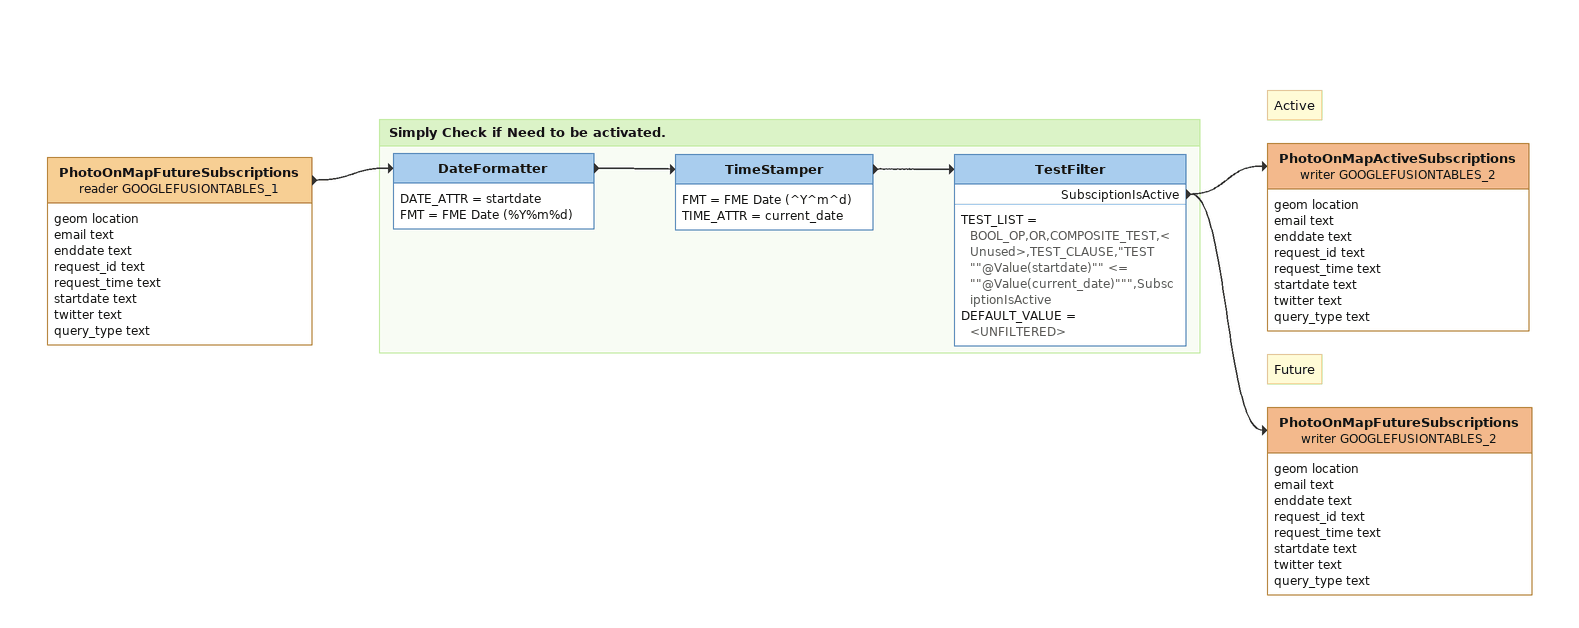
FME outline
PhotoOnMapFutureSubscriptions (reader GOOGLEFUSIONTABLES_1)
    attributes: geom location, email text, enddate text, request_id text, request_time text, startdate text, twitter text, query_type text
    -> DateFormatter
Note: Active
PhotoOnMapActiveSubscriptions (writer GOOGLEFUSIONTABLES_2)
    attributes: geom location, email text, enddate text, request_id text, request_time text, startdate text, twitter text, query_type text
Note: Future
PhotoOnMapFutureSubscriptions (writer GOOGLEFUSIONTABLES_2)
    attributes: geom location, email text, enddate text, request_id text, request_time text, startdate text, twitter text, query_type text

Bookmark: Simply Check if Need to be activated.
DateFormatter
    DATE_ATTR = startdate
    FMT = FME Date (%Y%m%d)
    -> TimeStamper
TimeStamper
    FMT = FME Date (^Y^m^d)
    TIME_ATTR = current_date
    -> TestFilter
TestFilter
    TEST_LIST = BOOL_OP,OR,COMPOSITE_TEST,<Unused>,TEST_CLAUSE,"TEST ""@Value(startdate)"" <= ""@Value(current_date)""",SubsciptionIsActive
    DEFAULT_VALUE = <UNFILTERED>
    SubsciptionIsActive -> PhotoOnMapFutureSubscriptions (writer GOOGLEFUSIONTABLES_2)
    SubsciptionIsActive -> PhotoOnMapActiveSubscriptions (writer GOOGLEFUSIONTABLES_2)
